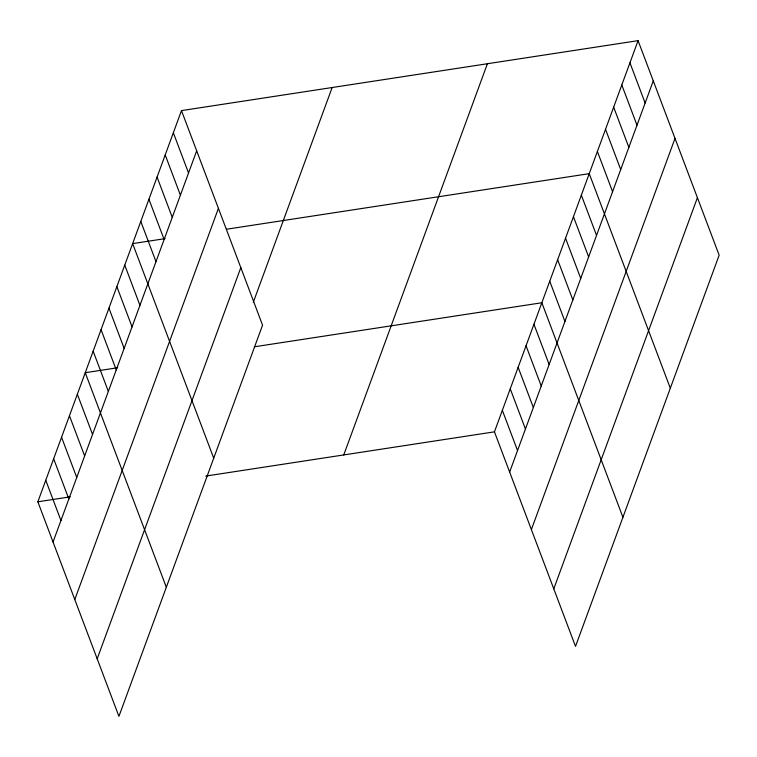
<?xml version="1.0" encoding="UTF-8"?>
<svg xmlns="http://www.w3.org/2000/svg" width="757" height="757" viewBox="0 0 757 757"><rect width="100%" height="100%" fill="white"/><g stroke="black" fill="none" stroke-linecap="round" stroke-linejoin="round"><path stroke-width="1.14" d="M181.481 110.607L262.556 325.16L118.925 716.349L37.85 501.806L181.481 110.607L638.075 40.651L719.15 255.194L575.519 646.393L494.444 431.84L638.075 40.651M53.047 542.021L196.678 150.823M74.782 599.553L218.423 208.355M97.18 658.827L240.821 267.628M253.302 302.289L332.162 87.519M343.763 454.929L487.404 63.739M509.641 472.065L653.272 80.867M531.376 529.588L675.017 138.399M553.774 588.861L697.415 197.672M165.102 238.644L132.645 243.612L213.72 458.165M226.532 229.229L589.239 173.656L670.314 388.199M117.704 367.741L85.248 372.709L166.322 587.252M254.324 346.801L541.842 302.753L622.916 517.296M37.85 501.806L70.306 496.829M205.772 476.077L494.444 431.84M629.938 62.812L645.134 103.037M621.8 84.983L636.997 125.198M613.662 107.153L628.859 147.369M605.524 129.324L620.721 169.54M597.387 151.485L612.583 191.701M581.348 195.174L596.544 235.389M573.446 216.691L588.643 256.907M565.545 238.2L580.742 278.425M557.644 259.717L572.841 299.933M549.743 281.235L564.94 321.451M533.94 324.27L549.137 364.486M526.039 345.779L541.236 386.004M518.148 367.296L533.344 407.512M510.246 388.814L525.443 429.03M502.345 410.332L517.542 450.547M173.344 132.778L188.54 172.993M165.206 154.939L180.403 195.164M157.068 177.11L172.265 217.325M148.93 199.28L164.127 239.496M140.793 221.451L155.989 261.667M124.754 265.13L139.95 305.345M116.852 286.648L132.049 326.863M108.951 308.165L124.148 348.381M101.05 329.673L116.247 369.899M93.149 351.191L108.346 391.407M77.346 394.227L92.543 434.442M69.445 415.744L84.652 455.96M61.554 437.253L76.75 477.478M53.652 458.77L68.849 498.986M45.751 480.288L60.948 520.504"/></g></svg>
